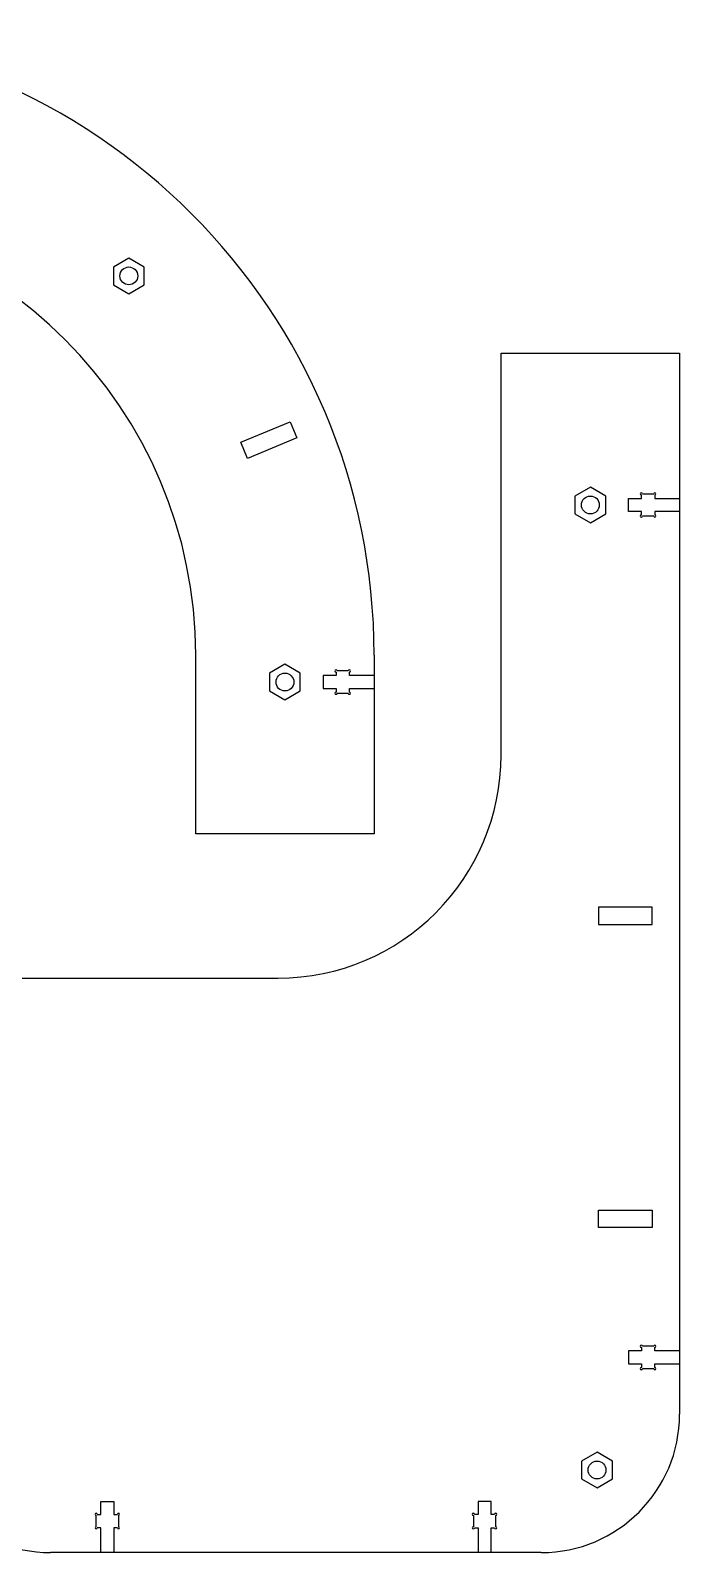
# Model space of a CAD drawing. Header units: millimetres. Extents: x -2946 to -1952, y -2300 to -1356.
# Drawn here: x -2340.6 to -2195, y -1785.6 to -1444.6 of the extents above; entities that cross this region are included whole.
import ezdxf

# ---------------------------------------------------------------- set-up
doc = ezdxf.new("R2010")
doc.units = ezdxf.units.MM
doc.header["$MEASUREMENT"] = 0
doc.layers.add('Cut', color=178, linetype='Continuous', true_color=0x000000)
doc.layers.add('InnerCut', color=5, linetype='Continuous', true_color=0x0000ff)

msp = doc.modelspace()

# ---------------------------------------------------------------- linework, layer by layer
msp.add_arc((-2285.04, -1606.9), 50, 270, 0)
at = {"layer": 'Cut'}
for p, q in [((-2235.04, -1606.9), (-2235.04, -1516.9)), ((-2235.04, -1516.9), (-2195.04, -1516.9)), ((-2195.04, -1516.9), (-2195.04, -1754.63)), ((-2303.51, -1624.58), (-2303.51, -1584.58)), ((-2263.51, -1584.58), (-2263.51, -1624.58)), ((-2263.51, -1624.58), (-2303.51, -1624.58)), ((-2607.04, -1656.9), (-2285.04, -1656.9)), ((-2226.04, -1785.63), (-2336.04, -1785.63))]:
    msp.add_line(p, q, dxfattribs=at)
for centre, radius, start, end in [((-2403.51, -1584.58), 140, 0, 90), ((-2403.51, -1584.58), 100, 0, 90), ((-2336.04, -1754.63), 31, 180, 270), ((-2226.04, -1754.63), 31, 270, 0)]:
    msp.add_arc(centre, radius, start, end, dxfattribs=at)
at = {"layer": 'InnerCut'}
for p, q in [((-2318.51, -1495.59), (-2321.96, -1497.59)), ((-2315.06, -1497.59), (-2318.51, -1495.59)), ((-2321.96, -1497.59), (-2321.96, -1501.57)), ((-2315.06, -1501.57), (-2315.06, -1497.59)), ((-2321.96, -1501.57), (-2318.51, -1503.56)), ((-2318.51, -1503.56), (-2315.06, -1501.57)), ((-2293.39, -1536.85), (-2282.3, -1532.26)), ((-2282.3, -1532.26), (-2280.81, -1535.86)), ((-2291.89, -1540.46), (-2293.39, -1536.85)), ((-2280.81, -1535.86), (-2291.89, -1540.46)), ((-2215.04, -1546.91), (-2218.49, -1548.91)), ((-2211.59, -1548.91), (-2215.04, -1546.91)), ((-2218.49, -1548.91), (-2218.49, -1552.89)), ((-2211.59, -1552.89), (-2211.59, -1548.91)), ((-2206.49, -1552.35), (-2206.49, -1549.45)), ((-2206.49, -1549.45), (-2203.59, -1549.45)), ((-2203.59, -1549.45), (-2203.59, -1548.65)), ((-2203.34, -1548.4), (-2200.84, -1548.4)), ((-2200.59, -1548.65), (-2200.59, -1549.45)), ((-2200.59, -1549.45), (-2195.04, -1549.45)), ((-2218.49, -1552.89), (-2215.04, -1554.88)), ((-2215.04, -1554.88), (-2211.59, -1552.89)), ((-2203.59, -1552.35), (-2206.49, -1552.35)), ((-2203.59, -1553.15), (-2203.59, -1552.35)), ((-2200.84, -1553.4), (-2203.34, -1553.4)), ((-2195.04, -1552.35), (-2200.59, -1552.35)), ((-2200.59, -1552.35), (-2200.59, -1553.15)), ((-2283.51, -1586.59), (-2286.96, -1588.59)), ((-2286.96, -1588.59), (-2286.96, -1592.57)), ((-2280.06, -1588.59), (-2283.51, -1586.59)), ((-2280.06, -1592.57), (-2280.06, -1588.59)), ((-2272.06, -1589.13), (-2274.96, -1589.13)), ((-2274.96, -1589.13), (-2274.96, -1592.03)), ((-2272.06, -1588.33), (-2272.06, -1589.13)), ((-2269.31, -1588.08), (-2271.81, -1588.08)), ((-2269.06, -1589.13), (-2269.06, -1588.33)), ((-2263.51, -1589.13), (-2269.06, -1589.13)), ((-2286.96, -1592.57), (-2283.51, -1594.56)), ((-2283.51, -1594.56), (-2280.06, -1592.57)), ((-2274.96, -1592.03), (-2272.06, -1592.03)), ((-2272.06, -1592.03), (-2272.06, -1592.83)), ((-2269.06, -1592.83), (-2269.06, -1592.03)), ((-2269.06, -1592.03), (-2263.51, -1592.03)), ((-2271.81, -1593.08), (-2269.31, -1593.08)), ((-2201.19, -1641), (-2213.19, -1641)), ((-2213.19, -1641), (-2213.19, -1644.9)), ((-2201.19, -1644.9), (-2201.19, -1641)), ((-2213.19, -1644.9), (-2201.19, -1644.9)), ((-2213.19, -1712.8), (-2213.19, -1708.9)), ((-2213.19, -1708.9), (-2201.19, -1708.9)), ((-2201.19, -1708.9), (-2201.19, -1712.8)), ((-2201.19, -1712.8), (-2213.19, -1712.8)), ((-2203.59, -1740.46), (-2206.49, -1740.46)), ((-2206.49, -1740.46), (-2206.49, -1743.36)), ((-2203.59, -1739.66), (-2203.59, -1740.46)), ((-2200.84, -1739.41), (-2203.34, -1739.41)), ((-2200.59, -1740.46), (-2200.59, -1739.66)), ((-2195.04, -1740.46), (-2200.59, -1740.46)), ((-2206.49, -1743.36), (-2203.59, -1743.36)), ((-2203.59, -1743.36), (-2203.59, -1744.16)), ((-2203.34, -1744.41), (-2200.84, -1744.41)), ((-2200.59, -1744.16), (-2200.59, -1743.36)), ((-2200.59, -1743.36), (-2195.04, -1743.36)), ((-2213.54, -1763.14), (-2216.99, -1765.14)), ((-2210.09, -1765.14), (-2213.54, -1763.14)), ((-2216.99, -1765.14), (-2216.99, -1769.12)), ((-2210.09, -1769.12), (-2210.09, -1765.14)), ((-2216.99, -1769.12), (-2213.54, -1771.11)), ((-2213.54, -1771.11), (-2210.09, -1769.12)), ((-2324.77, -1777.08), (-2324.77, -1774.18)), ((-2324.77, -1774.18), (-2321.87, -1774.18)), ((-2321.87, -1774.18), (-2321.87, -1777.08)), ((-2237.31, -1774.18), (-2240.21, -1774.18)), ((-2240.21, -1774.18), (-2240.21, -1777.08)), ((-2237.31, -1777.08), (-2237.31, -1774.18)), ((-2325.82, -1779.83), (-2325.82, -1777.33)), ((-2325.57, -1777.08), (-2324.77, -1777.08)), ((-2324.77, -1780.08), (-2325.57, -1780.08)), ((-2324.77, -1785.63), (-2324.77, -1780.08)), ((-2321.87, -1777.08), (-2321.07, -1777.08)), ((-2321.07, -1780.08), (-2321.87, -1780.08)), ((-2321.87, -1780.08), (-2321.87, -1785.63)), ((-2320.82, -1777.33), (-2320.82, -1779.83)), ((-2241.26, -1777.33), (-2241.26, -1779.83)), ((-2240.21, -1777.08), (-2241.01, -1777.08)), ((-2241.01, -1780.08), (-2240.21, -1780.08)), ((-2240.21, -1780.08), (-2240.21, -1785.63)), ((-2236.51, -1777.08), (-2237.31, -1777.08)), ((-2237.31, -1785.63), (-2237.31, -1780.08)), ((-2237.31, -1780.08), (-2236.51, -1780.08)), ((-2236.26, -1779.83), (-2236.26, -1777.33))]:
    msp.add_line(p, q, dxfattribs=at)
for centre in [(-2318.51, -1499.58), (-2215.04, -1550.9), (-2283.51, -1590.58), (-2213.54, -1767.13)]:
    msp.add_circle(centre, 2, dxfattribs=at)
for centre, start, end in [((-2203.59, -1548.4), 360, 270), ((-2200.59, -1548.4), 270, 180), ((-2203.59, -1553.4), 90, 360), ((-2200.59, -1553.4), 180, 90), ((-2272.06, -1588.08), 0, 270), ((-2269.06, -1588.08), 270, 180), ((-2272.06, -1593.08), 90, 0), ((-2269.06, -1593.08), 180, 90), ((-2203.59, -1739.41), 360, 270), ((-2200.59, -1739.41), 270, 180), ((-2203.59, -1744.41), 90, 0), ((-2200.59, -1744.41), 180, 90), ((-2325.82, -1777.08), 0, 270), ((-2320.82, -1777.08), 270, 180), ((-2241.26, -1777.08), 0, 270), ((-2236.26, -1777.08), 270, 180), ((-2325.82, -1780.08), 90, 0), ((-2320.82, -1780.08), 180, 90), ((-2241.26, -1780.08), 90, 0), ((-2236.26, -1780.08), 180, 90)]:
    msp.add_arc(centre, 0.25, start, end, dxfattribs=at)

doc.saveas('drawing.dxf')
